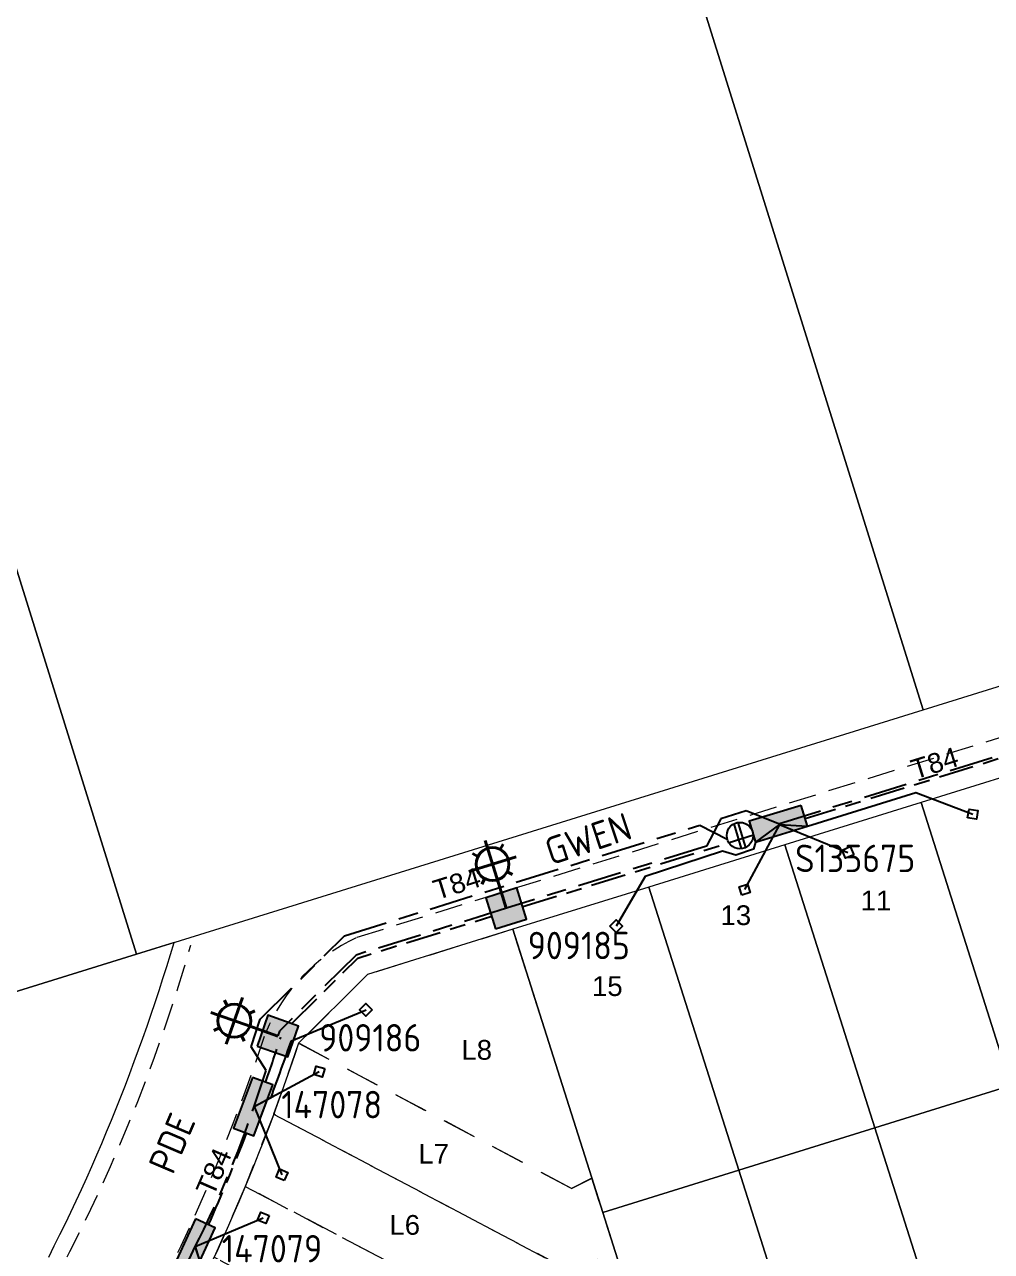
# Model space of a CAD drawing. Header units: metres. Extents: x 305887 to 307188, y 6269913 to 6270847.
# Drawn here: x 306415.1 to 306503.2, y 6270480.8 to 6270592.6 of the extents above; entities that cross this region are included whole.
import ezdxf
from ezdxf.enums import TextEntityAlignment as Align

# ---------------------------------------------------------------- set-up
doc = ezdxf.new("R2010")
doc.units = ezdxf.units.M
for name, pattern in [('Cable Exist UG', [8.2, 4, -1.2, 1.8, -1.2]), ('Dash', [5, 3, -2]), ('DASHED', [0.75, 0.5, -0.25])]:
    doc.linetypes.add(name, pattern=pattern)
doc.layers.get('0').update_dxf_attribs({"color": 6})
for name, color, linetype, lineweight in [('Cadastre Developer_SP_EXT', 9, 'Continuous', 5), ('Cadastre Land Parcels_SP_EXT', 9, 'Continuous', 5), ('Cadastre Road Names_SP_HV_LV_SL_EXT', 9, 'Continuous', 5)]:
    doc.layers.add(name, color=color, linetype=linetype, lineweight=lineweight)
for name, color, linetype in [('Equip_LV_EXT', 7, 'Continuous'), ('Equip_SP_SL_EXT', 7, 'Continuous'), ('Mains_LV_EXT', 7, 'Continuous'), ('Mains_LV_SL_EXT', 7, 'Continuous'), ('Services_SP_EXT', 7, 'Continuous'), ('SupportsUG_SP_LV_EXT', 7, 'Continuous'), ('SupportsUG_SP_LV_SL_EXT', 7, 'Continuous'), ('UG_Details_SP_MISC', 7, 'Continuous')]:
    doc.layers.add(name, color=color, linetype=linetype)
doc.styles.add('COLUMN_LABEL', font='arial.ttf')
doc.styles.add('iecARIAL', font='arial.ttf', dxfattribs={"height": 2})
doc.styles.add('iecISOCP', font='isocp.shx')
doc.styles.add('POLE_LABEL', font='arial.ttf')
doc.styles.get("Standard").update_dxf_attribs({"font": 'arial.ttf'})

# ---------------------------------------------------------------- blocks, each defined once
blk = doc.blocks.new('COLUMN_EXT')
blk.add_hatch(color=256).paths.add_polyline_path([(-1.49, 1.48), (-1.49, -1.49), (1.48, -1.49), (1.48, 1.48)])
blk.add_lwpolyline([(-1.49, -1.49), (1.48, -1.49), (1.48, 1.48), (-1.49, 1.48)], close=True)
for tag, height, style, flags, p in [('ASSET_NUM', 2.5, 'COLUMN_LABEL', 8, (2, 2)), ('STRUCTURE_PLANT_NUMBER', 0.2, 'POLE_LABEL', 9, (1.81, 0.03)), ('STREET_CODE', 0.2, 'COLUMN_LABEL', 9, (1.81, -0.2))]:
    blk.add_attdef(tag, text='', height=height, dxfattribs=dict(style=style, flags=flags)).set_placement(p, align=Align.MIDDLE_LEFT)
at = {"flags": 9}
for tag, p in [('COLUMN_TYPE', (1.81, -0.4)), ('OWNED_BY', (1.81, -0.6)), ('STATE', (1.81, -0.8)), ('USAGE', (1.81, -1)), ('LEGEND', (1.81, -1.2)), ('STREETNAME', (1.81, -1.6)), ('SUBURB', (1.81, -1.8)), ('LOCATION', (1.81, -1.4)), ('NOTES', (1.81, -2))]:
    blk.add_attdef(tag, text='', height=0.2, dxfattribs=at).set_placement(p, align=Align.MIDDLE_LEFT)
at = {"flags": 1}
blk.add_attdef('Z', (1.81, -2.35), '', height=0.2, dxfattribs=at)
blk = doc.blocks.new('PILLAR_EXT')
blk.add_hatch(color=256).paths.add_polyline_path([(-2.475, 0.99), (-2.475, -0.99), (2.475, -0.99), (2.475, 0.99)])
blk.add_lwpolyline([(-2.475, -0.99), (2.475, -0.99), (2.475, 0.99), (-2.475, 0.99)], close=True)
at = {"style": 'iecARIAL', "flags": 8}
blk.add_attdef('ASSET_NUM', (1.5, 3.5), '', height=2.5, dxfattribs=at)
for tag, p, flags in [('OWNED_BY', (0, -0.2), 9), ('STATE', (0, -0.4), 9), ('SUPPORT_TYPE', (0, -0.6), 9), ('USAGE', (0, -0.8), 9), ('LEGEND', (0, -1), 9), ('LOCATION', (0, -1.2), 9), ('STREETNAME', (0, -1.8), 9), ('SUBURB', (0, -2), 1), ('NOTES', (0, -1.4), 9), ('PARENT', (0, -1.6), 9)]:
    blk.add_attdef(tag, p, '', height=0.2, dxfattribs=dict(flags=flags))
blk = doc.blocks.new('SL_LANTERN_EXT')
at = {"lineweight": 40}
for p, q in [((-1.46, 5.68), (-1.06, 5.28)), ((0, 1.97), (0, 6.47)), ((1.46, 5.68), (1.06, 5.28)), ((-2.25, 4.22), (2.25, 4.22)), ((-1.46, 2.76), (-1.06, 3.16)), ((0, 0), (0, 2.72)), ((1.46, 2.76), (1.06, 3.16))]:
    blk.add_line(p, q, dxfattribs=at)
blk.add_circle((0, 4.22), 1.5, dxfattribs=at)
at = {"style": 'iecARIAL', "flags": 8}
blk.add_attdef('ASSET_NUM', (1.5, 1.5), '', height=2.5, dxfattribs=at)
for tag, p, height, flags in [('CONSTRUCTED_VOLTAGE', (0.98, -0.65), 0.2, 9), ('CONTROL_TYPE', (0.98, -0.85), 0.2, 9), ('LANTERN_PURPOSE', (0.98, -1.05), 0.2, 9), ('LANTERN_TYPE', (0.98, -1.25), 0.2, 9), ('LNUMBER', (2.18, -3.25), 2.5, 8), ('OPERATING_VOLTAGE', (0.98, -1.65), 0.2, 9), ('ORIENTATION', (0.98, -1.85), 0.2, 9), ('OWNED_BY', (0.98, -2.05), 0.2, 9), ('STATE', (0.98, -2.25), 0.2, 9), ('NO_PHASES', (0.98, -1.45), 0.2, 9), ('USAGE', (0.98, -2.45), 0.2, 9), ('CEXIST', (0.98, -2.65), 0.2, 9), ('CNEW', (0.98, -2.85), 0.2, 9), ('CNUMBER', (0.98, -3.05), 0.2, 9), ('CREMOVE', (0.98, -3.25), 0.2, 9), ('CREPLACE', (0.98, -3.45), 0.2, 9), ('LKINGHEIGHT', (0.98, -3.65), 0.2, 9), ('LBRACKET', (0.98, -3.85), 0.2, 9), ('LBRACKETVOCAB', (0.98, -4.05), 0.2, 9), ('LCATEGORY', (0.98, -4.25), 0.2, 9), ('LCHARGE1', (0.98, -4.45), 0.2, 9), ('LCHARGE1PERCENT', (0.98, -4.65), 0.2, 9), ('LCHARGE2', (0.98, -4.85), 0.2, 9), ('LCHARGE2PERCENT', (0.98, -5.05), 0.2, 9), ('LCHARGE3', (0.98, -5.25), 0.2, 9), ('LCHARGE3PERCENT', (0.98, -5.45), 0.2, 9), ('LEXIST', (0.98, -5.65), 0.2, 9), ('LLAMP', (0.98, -5.85), 0.2, 9), ('LLAMPVOCAB', (0.98, -6.05), 0.2, 9), ('LMAST', (0.98, -6.25), 0.2, 9), ('LMASTVOCAB', (0.98, -6.45), 0.2, 9), ('LNEW', (0.98, -6.65), 0.2, 9), ('LANTNUMBER', (0.98, -6.85), 0.2, 9), ('LOUTREACH', (0.98, -7.25), 0.2, 9), ('LOUTREACHVOCAB', (0.98, -7.45), 0.2, 9), ('LRATECODE', (0.98, -7.65), 0.2, 9), ('LREMOVE', (0.98, -7.85), 0.2, 9), ('LREPLACE', (0.98, -8.05), 0.2, 9), ('LTYPE', (0.98, -8.25), 0.2, 9), ('LTYPEVOCAB', (0.98, -8.45), 0.2, 9), ('LEGEND', (0.98, -8.65), 0.2, 9), ('LOCATION', (0.98, -8.85), 0.2, 9), ('NOTES', (0.98, -9.05), 0.2, 9), ('STREETNAME', (0.98, -9.25), 0.2, 9), ('SUBURB', (0.98, -9.45), 0.2, 1)]:
    blk.add_attdef(tag, p, '', height=height, dxfattribs=dict(flags=flags))
blk = doc.blocks.new('CCP_EXT')
at = {"flags": 9}
for tag, p in [('STATE', (0, -1.8)), ('LEGEND', (0, -1.4)), ('LIFE_SUPPORT', (0, -1.6)), ('NOTES', (0, -2))]:
    blk.add_attdef(tag, text='', height=0.2, dxfattribs=at).set_placement(p, align=Align.MIDDLE_LEFT)
blk.add_wipeout([(0, 0.57), (0.57, 0), (0, -0.57), (-0.57, 0)])
blk.add_lwpolyline([(-0.57, 0), (0, 0.57), (0.57, 0), (0, -0.57), (-0.57, 0)])
at = {"flags": 1}
blk.add_attdef('Z', (0, 0), '', height=0.2, dxfattribs=at)
at = {"flags": 9}
for tag, p in [('CCP_TYPE', (0, 0)), ('CONSTRUCTED_VOLTAGE', (0, -0.2)), ('OPERATING_VOLTAGE', (0, -0.6)), ('ORIENTATION', (0, -0.8)), ('OWNED_BY', (0, -1)), ('NO_PHASES', (0, -0.4)), ('USAGE', (0, -1.2))]:
    blk.add_attdef(tag, text='', height=0.2, dxfattribs=at).set_placement(p, align=Align.MIDDLE_LEFT)
blk = doc.blocks.new('LV_UG_LINKS_CLOSED_EXT')
blk.add_wipeout([(-1.06, 1.06), (-1.18, 0.92), (-1.29, 0.76), (-1.37, 0.59), (-1.43, 0.42), (-1.48, 0.23), (-1.49, 0.05), (-1.49, -0.14), (-1.46, -0.33), (-1.41, -0.51), (-1.33, -0.68), (-1.24, -0.84), (-1.12, -0.99), (-0.99, -1.12), (-0.84, -1.24), (-0.68, -1.33), (-0.51, -1.41), (-0.33, -1.46), (-0.14, -1.49), (0.05, -1.49), (0.23, -1.48), (0.42, -1.43), (0.59, -1.37), (0.76, -1.29), (0.92, -1.18), (1.06, -1.06), (1.18, -0.92), (1.29, -0.76), (1.37, -0.59), (1.43, -0.42), (1.48, -0.23), (1.49, -0.05), (1.49, 0.14), (1.46, 0.33), (1.41, 0.51), (1.33, 0.68), (1.24, 0.84), (1.12, 0.99), (0.99, 1.12), (0.84, 1.24), (0.68, 1.33), (0.51, 1.41), (0.33, 1.46), (0.14, 1.49), (-0.05, 1.49), (-0.23, 1.48), (-0.42, 1.43), (-0.59, 1.37), (-0.76, 1.29), (-0.92, 1.18)])
for p, q in [((-0.25, -1.48), (-0.25, 1.48)), ((0.25, -1.48), (0.25, 1.48))]:
    blk.add_line(p, q)
blk.add_circle((0, 0), 1.5)
at = {"flags": 9}
for tag, p in [('ACTUAL_STATUS', (0, 0)), ('CONSTRUCTED_VOLTAGE', (0, -0.2)), ('OPERATING_VOLTAGE', (0, -0.6)), ('ORIENTATION', (0, -0.8)), ('STATE', (0, -1)), ('SWITCH_TYPE', (0, -1.2)), ('NO_PHASES', (0, -0.4)), ('USAGE', (0, -1.4)), ('NOTES', (0, -1.6))]:
    blk.add_attdef(tag, text='', height=0.2, dxfattribs=at).set_placement(p, align=Align.MIDDLE_LEFT)
at = {"flags": 1}
blk.add_attdef('Z', (0, 0), '', height=0.2, dxfattribs=at)

msp = doc.modelspace()

# ---------------------------------------------------------------- linework, layer by layer
at = {"layer": 'Cadastre Developer_SP_EXT', "linetype": 'Dash'}
for points in [[(306459.6, 6270510.2), (306446.37, 6270506.08), (306440.08, 6270499.83), (306464.93, 6270486.59), (306466.82, 6270487.51), (306459.6, 6270510.2)], [(306440.08, 6270499.82), (306437.8, 6270493.34), (306464.5, 6270479.24), (306468.99, 6270480.64), (306466.81, 6270487.51), (306464.93, 6270486.59), (306440.08, 6270499.82)], [(306437.81, 6270493.34), (306435.22, 6270486.77), (306461.22, 6270473.04), (306464.5, 6270479.24), (306437.81, 6270493.34)], [(306435.22, 6270486.76), (306432.39, 6270480.32), (306457.94, 6270466.82), (306461.22, 6270473.04), (306435.22, 6270486.76)]]:
    msp.add_lwpolyline(points, close=True, dxfattribs=at)
at = {"layer": 'Cadastre Land Parcels_SP_EXT', "linetype": 'Continuous'}
for points in [[(306440.64, 6270710.35), (306496.98, 6270530.2), (306569.08, 6270552.6), (306519.73, 6270711.95), (306506.86, 6270753.49), (306485.1, 6270823.75), (306475.98, 6270829.68), (306404.21, 6270826.88), (306427.63, 6270751.95), (306440.64, 6270710.35)], [(306362.72, 6270708.77), (306425.32, 6270507.92), (306496.98, 6270530.2), (306440.64, 6270710.35), (306427.63, 6270751.95), (306404.21, 6270826.88), (306365.13, 6270825.33), (306334.2, 6270800.24), (306349.73, 6270750.44), (306362.72, 6270708.77)], [(306286.27, 6270707.22), (306355.3, 6270486.17), (306425.32, 6270507.92), (306362.72, 6270708.77), (306349.73, 6270750.44), (306334.2, 6270800.24), (306307.57, 6270778.69), (306285.17, 6270760.55), (306272.76, 6270750.51), (306286.27, 6270707.22)], [(306517.92, 6270499.97), (306509.72, 6270525.77), (306496.79, 6270521.75), (306504.99, 6270495.95), (306517.92, 6270499.97)], [(306504.99, 6270495.95), (306496.79, 6270521.75), (306484.39, 6270517.9), (306492.59, 6270492.1), (306504.99, 6270495.95)], [(306492.59, 6270492.1), (306484.39, 6270517.9), (306472, 6270514.05), (306480.2, 6270488.24), (306492.59, 6270492.1)], [(306480.2, 6270488.24), (306472, 6270514.05), (306459.6, 6270510.2), (306467.8, 6270484.39), (306480.2, 6270488.24)], [(306513.19, 6270470.15), (306504.99, 6270495.95), (306492.59, 6270492.1), (306500.78, 6270466.31), (306513.19, 6270470.15)], [(306500.78, 6270466.31), (306492.59, 6270492.1), (306480.2, 6270488.24), (306488.37, 6270462.48), (306500.78, 6270466.31)], [(306488.37, 6270462.48), (306480.2, 6270488.24), (306467.8, 6270484.39), (306475.95, 6270458.65), (306488.37, 6270462.48)]]:
    msp.add_lwpolyline(points, close=True, dxfattribs=at)
for points in [[(306475.95, 6270458.65), (306467.8, 6270484.39), (306459.6, 6270510.2), (306446.37, 6270506.08), (306440.08, 6270499.83), (306439.71, 6270498.7), (306439.32, 6270497.58), (306438.93, 6270496.46), (306438.53, 6270495.33), (306438.13, 6270494.22), (306437.72, 6270493.1), (306437.3, 6270491.99), (306436.87, 6270490.88), (306436.44, 6270489.77), (306436, 6270488.67), (306435.55, 6270487.56), (306435.09, 6270486.47), (306434.63, 6270485.37), (306434.16, 6270484.28), (306433.68, 6270483.19), (306433.2, 6270482.1), (306432.71, 6270481.02), (306432.21, 6270479.94)], [(306417.31, 6270480.32), (306417.82, 6270481.34), (306418.33, 6270482.37), (306418.83, 6270483.4), (306419.32, 6270484.43), (306419.81, 6270485.46), (306420.29, 6270486.5), (306420.77, 6270487.55), (306421.23, 6270488.59), (306421.69, 6270489.64), (306422.14, 6270490.69), (306422.59, 6270491.75), (306423.03, 6270492.81), (306423.46, 6270493.87), (306423.88, 6270494.93), (306424.3, 6270496), (306424.71, 6270497.07), (306425.11, 6270498.14), (306425.5, 6270499.21), (306425.89, 6270500.29), (306426.27, 6270501.37), (306426.64, 6270502.45), (306427.01, 6270503.54), (306427.37, 6270504.63), (306427.72, 6270505.72), (306428.06, 6270506.81), (306428.4, 6270507.9), (306428.73, 6270508.98), (306425.32, 6270507.92), (306355.3, 6270486.17)]]:
    msp.add_lwpolyline(points, dxfattribs=at)
at = {"layer": 'Mains_LV_EXT', "linetype": 'Cable Exist UG'}
for points in [[(306430.66, 6270481.29, 0.037514), (306436.03, 6270494.06)], [(306430.66, 6270481.29), (306430.66, 6270481.29), (306430.66, 6270481.29), (306430.66, 6270481.29, -0.046947), (306412.77, 6270450.09), (306410.48, 6270450.14), (306410.48, 6270450.14), (306408.17, 6270446.13), (306416.57, 6270436.14), (306441.19, 6270443.74), (306442.51, 6270446.25), (306444.88, 6270446.97)]]:
    msp.add_lwpolyline(points, format="xyb", dxfattribs=at)
at = {"layer": 'Mains_LV_SL_EXT', "linetype": 'Cable Exist UG'}
msp.add_lwpolyline([(306459.01, 6270512.11), (306445.31, 6270507.85), (306438.34, 6270500.92), (306438.19, 6270500.48)], dxfattribs=at)
at = {"layer": 'Services_SP_EXT'}
msp.add_lwpolyline([(306430.63, 6270481.28), (306431.19, 6270479.59), (306431.19, 6270479.59, -0.015724), (306428.52, 6270474.35), (306429.86, 6270469.41)], format="xyb", dxfattribs=at)
msp.add_lwpolyline([(306430.66, 6270481.29), (306432.61, 6270474.85)], dxfattribs=at)
at = {"layer": 'UG_Details_SP_MISC', "color": 8, "linetype": 'DASHED', "lineweight": 0, "ltscale": 5, "flags": 128}
msp.add_lwpolyline([(306417.24, 6270477.03), (306417.24, 6270477.03, 0.055143), (306430.25, 6270508.74), (306430.25, 6270508.74)], format="xyb", dxfattribs=at)
at = {"layer": 'UG_Details_SP_MISC', "color": 7, "linetype": 'Cable Exist UG', "ltscale": 0.8, "flags": 128}
for points in [[(306437.06, 6270496.26, 0.006014), (306438.47, 6270500.36)], [(306431.87, 6270483.27, 0.012551), (306435.34, 6270491.62, 0.013915)]]:
    msp.add_lwpolyline(points, format="xyb", dxfattribs=at)
at = {"layer": 'UG_Details_SP_MISC', "color": 8, "linetype": 'DASHED', "lineweight": 0, "ltscale": 5}
msp.add_arc((306267.91, 6270556.58), 178.14, 326.3556, 341.7521, dxfattribs=at)

# ---------------------------------------------------------------- block references
at = {"layer": 'Equip_SP_SL_EXT'}
for p, rotation in [((306459, 6270512.11), 17.2660096711484), ((306438.2, 6270500.47), 70.68129243077992)]:
    msp.add_blockref('SL_LANTERN_EXT', p, dxfattribs=dict(at, rotation=rotation))
at = {"layer": 'SupportsUG_SP_LV_EXT'}
ref = msp.add_blockref('PILLAR_EXT', (306483.8, 6270519.82), dxfattribs=dict(at, rotation=197.0739311122462))
ref.add_attrib('ASSET_NUM', 'S135675', dxfattribs={"layer": '0', "height": 2.5, "style": 'iecISOCP'}).set_placement((306485.32, 6270516.66), align=Align.MIDDLE_LEFT)
ref = msp.add_blockref('PILLAR_EXT', (306435.94, 6270494.04), dxfattribs=dict(at, rotation=249.4516832549265))
ref.add_attrib('ASSET_NUM', '147078', dxfattribs={"layer": '0', "height": 2.5, "style": 'iecISOCP'}).set_placement((306438.5, 6270494.22), align=Align.MIDDLE_LEFT)
ref = msp.add_blockref('PILLAR_EXT', (306430.55, 6270481.15), dxfattribs=dict(at, rotation=245.1765460781274))
ref.add_attrib('ASSET_NUM', '147079', dxfattribs={"layer": '0', "height": 2.5, "style": 'iecISOCP'}).set_placement((306433.08, 6270481.09), align=Align.MIDDLE_LEFT)
at = {"layer": 'SupportsUG_SP_LV_SL_EXT'}
ref = msp.add_blockref('COLUMN_EXT', (306459, 6270512.11), dxfattribs=dict(at, rotation=17.32860020011953))
ref.add_attrib('ASSET_NUM', '909185', dxfattribs={"layer": '0', "height": 2.5, "style": 'iecISOCP'}).set_placement((306460.96, 6270509.97), align=Align.TOP_LEFT)
ref = msp.add_blockref('COLUMN_EXT', (306438.2, 6270500.47), dxfattribs=dict(at, rotation=340.8525093142847))
ref.add_attrib('ASSET_NUM', '909186', dxfattribs={"layer": '0', "height": 2.5, "style": 'iecISOCP'}).set_placement((306441.96, 6270501.56), align=Align.TOP_LEFT)

# ---------------------------------------------------------------- texts
at = {"layer": 'Cadastre Developer_SP_EXT'}
for s, p in [('L8', (306454.91, 6270498.31)), ('L7', (306450.99, 6270488.84)), ('L6', (306448.35, 6270482.36))]:
    msp.add_text(s, height=1.8, dxfattribs=at).set_placement(p)
at = {"layer": 'Cadastre Land Parcels_SP_EXT'}
for s, p in [('11', (306491.29, 6270511.92)), ('13', (306478.52, 6270510.58)), ('15', (306466.81, 6270504.12))]:
    msp.add_text(s, height=1.8, dxfattribs=at).set_placement(p)
at = {"layer": 'Cadastre Road Names_SP_HV_LV_SL_EXT', "color": 7, "linetype": 'Continuous', "ltscale": 5, "char_height": 2.5, "attachment_point": 1, "style": 'iecISOCP'}
for s, insert, rotation in [('\\pi3.1114;{\\C2;GWEN}', (306459.35, 6270517.4), 18.3197), ('\\pi4.5511;{\\C2;PDE}', (306424.55, 6270484.53), 66.9364)]:
    msp.add_mtext_dynamic_manual_height_columns(s, width=14.1022, gutter_width=4, heights=[0], dxfattribs=dict(at, insert=insert, rotation=rotation))
at = {"layer": 'Mains_LV_EXT'}
for rotation, p in [(17.3126, (306496.23, 6270523.84)), (17.3126, (306452.69, 6270512.86)), (66.4445, (306432.31, 6270485.76))]:
    msp.add_text('T84', height=1.8, rotation=rotation, dxfattribs=at).set_placement(p)

# ---------------------------------------------------------------- next in the draw order: block references
at = {"layer": 'Equip_LV_EXT', "xscale": 0.7999999999999999, "yscale": 0.7999999999999999, "zscale": 0.7999999999999999, "rotation": 16.94870838649016}
msp.add_blockref('LV_UG_LINKS_CLOSED_EXT', (306480.29, 6270518.74), dxfattribs=at)
at = {"layer": 'Services_SP_EXT'}
for p, rotation in [((306501.5, 6270520.68), 36.00000006831309), ((306490.13, 6270517.2), 157.7737782410761), ((306480.72, 6270513.81), 61.77377790433852), ((306438.56, 6270487.83), 112.0902425109176), ((306436.86, 6270483.9), 202.8019777560988)]:
    msp.add_blockref('CCP_EXT', p, dxfattribs=dict(at, rotation=rotation))
msp.add_blockref('CCP_EXT', (306469.01, 6270510.48), dxfattribs=at)

# ---------------------------------------------------------------- next in the draw order: linework, layer by layer
at = {"layer": 'Mains_LV_EXT', "linetype": 'Cable Exist UG'}
for points in [[(306483.8, 6270519.81), (306506.48, 6270526.86), (306506.9, 6270529.06), (306506.9, 6270529.06), (306506.9, 6270529.06), (306530.96, 6270536.56), (306533.95, 6270535.39)], [(306436.03, 6270494.06), (306437.11, 6270497.32), (306435.77, 6270499.48), (306436.59, 6270502), (306444.25, 6270509.61), (306444.25, 6270509.61), (306476.64, 6270519.68), (306476.64, 6270519.68), (306479.13, 6270518.42)]]:
    msp.add_lwpolyline(points, dxfattribs=at)
at = {"layer": 'Mains_LV_SL_EXT', "linetype": 'Cable Exist UG'}
msp.add_lwpolyline([(306483.8, 6270519.81), (306480.85, 6270520.99), (306480.85, 6270520.99), (306478.55, 6270520.27), (306477.24, 6270517.77), (306459.01, 6270512.11), (306459.01, 6270512.11)], dxfattribs=at)
at = {"layer": 'Services_SP_EXT'}
for points in [[(306483.9, 6270519.74), (306486.46, 6270519.6), (306486.46, 6270519.6), (306496.31, 6270522.66), (306501.5, 6270520.68)], [(306483.9, 6270519.74), (306481.72, 6270518.15), (306481.72, 6270518.15), (306481.53, 6270517.5), (306479.92, 6270516.96), (306478.69, 6270517.31), (306471.67, 6270515), (306469.01, 6270510.48)], [(306483.9, 6270519.74), (306480.72, 6270513.81)], [(306483.9, 6270519.74), (306490.13, 6270517.2)], [(306436.03, 6270494.06), (306438.56, 6270487.83)], [(306430.66, 6270481.29), (306436.86, 6270483.9)]]:
    msp.add_lwpolyline(points, dxfattribs=at)
at = {"layer": 'UG_Details_SP_MISC', "color": 8, "linetype": 'DASHED', "lineweight": 0, "ltscale": 5}
msp.add_line((306562.38, 6270545.8), (306445.33, 6270509.43), dxfattribs=at)
at = {"layer": 'UG_Details_SP_MISC', "color": 7, "linetype": 'Cable Exist UG', "ltscale": 0.8}
msp.add_line((306507.79, 6270526.95), (306486.25, 6270520.26), dxfattribs=at)
at = {"layer": 'UG_Details_SP_MISC', "color": 7, "linetype": 'Cable Exist UG', "ltscale": 0.8, "flags": 128}
msp.add_lwpolyline([(306460.51, 6270512.26), (306481.53, 6270518.79)], dxfattribs=at)

# ---------------------------------------------------------------- next in the draw order: block references
at = {"layer": 'Services_SP_EXT'}
for p, rotation in [((306446.2, 6270502.85), 179.8345680349058), ((306441.96, 6270497.23), 208.0902426527169)]:
    msp.add_blockref('CCP_EXT', p, dxfattribs=dict(at, rotation=rotation))

# ---------------------------------------------------------------- next in the draw order: linework, layer by layer
msp.add_lwpolyline([(306436.03, 6270494.06), (306437.57, 6270494.88), (306437.57, 6270494.88, 0.003264), (306439.42, 6270500.04), (306446.23, 6270502.85)], format="xyb", dxfattribs=at)
msp.add_lwpolyline([(306436.03, 6270494.06), (306441.96, 6270497.23)], dxfattribs=at)
at = {"layer": 'UG_Details_SP_MISC', "color": 7, "linetype": 'Cable Exist UG', "ltscale": 0.8, "flags": 128}
msp.add_lwpolyline([(306439.46, 6270501.61), (306445.47, 6270507.58), (306457.68, 6270511.38)], dxfattribs=at)
at = {"layer": 'UG_Details_SP_MISC', "color": 8, "linetype": 'DASHED', "lineweight": 0, "ltscale": 5}
msp.add_arc((306452.34, 6270494.49), 16.5, 115.1268, 157.5152, dxfattribs=at)

doc.saveas('drawing.dxf')
